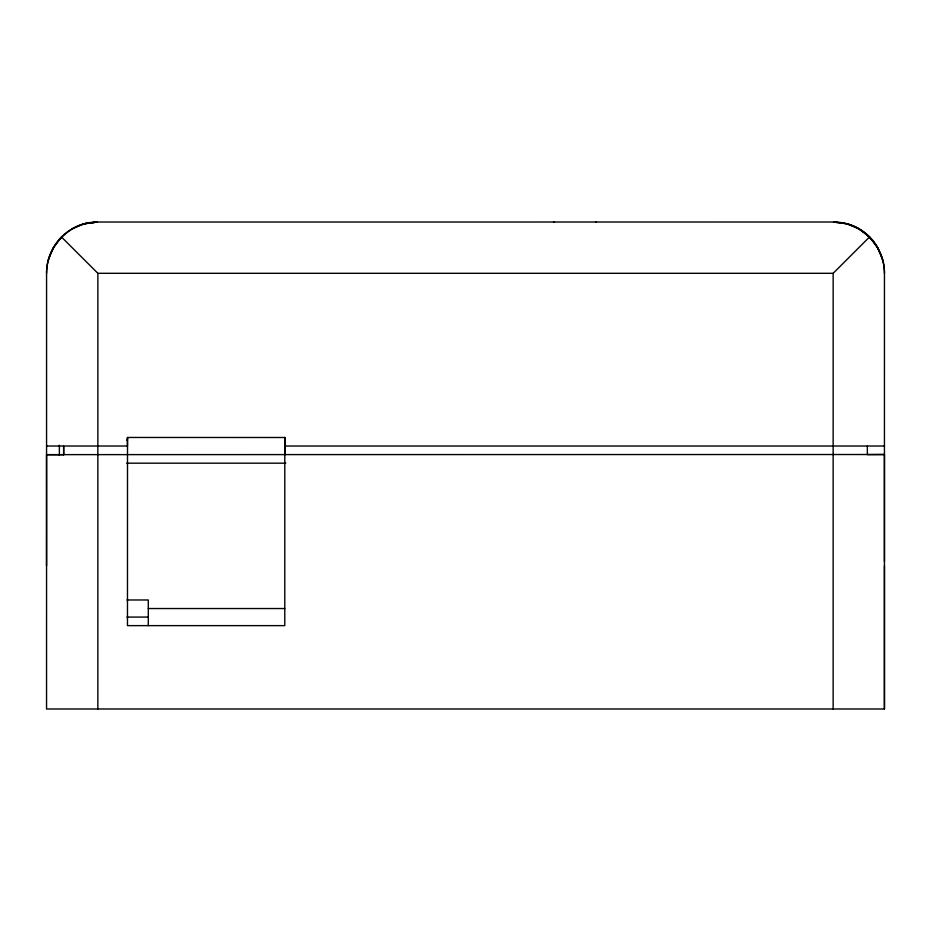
<?xml version="1.0" encoding="UTF-8"?>
<svg xmlns="http://www.w3.org/2000/svg" width="931" height="931" viewBox="0 0 931 931"><rect width="100%" height="100%" fill="white"/><g stroke="black" fill="none" stroke-linecap="round" stroke-linejoin="round"><path stroke-width="1.4" d="M884.438 561.509L884.45 273.307C884.659 246.005 861.012 221.799 833.594 222.009L97.429 222.032C70.023 221.787 46.387 246.04 46.573 273.307L46.55 708.991L884.438 708.991L884.45 454.514L46.55 454.631L46.55 565.78M97.848 446.089L97.848 708.991M127.512 437.535L127.466 625.632L284.781 625.632L284.793 437.5M833.14 708.991L833.152 273.307L869.554 236.963L877.63 247.658L882.716 260.028M127.058 440.444L127.663 437.675M48.307 260.028L53.381 247.658L61.469 237.033A50.728 50.728 0 0 1 84.267 223.731L97.429 222.009L84.267 223.743L72.001 228.886M84.267 223.743L97.429 222.02M884.45 454.514L867.355 454.607L867.343 445.949M46.597 454.747L63.692 454.7L63.645 446.089L63.645 454.852M46.573 273.307A51.659 51.659 0 0 1 61.469 236.998L97.871 273.307L833.152 273.307M284.793 454.642L284.793 437.5L127.454 437.465L127.454 446.019L46.573 446.019M884.45 446.019L284.77 446.019L284.77 437.465M126.674 463.184L285.782 463.184M126.919 599.983L148.297 599.983L148.297 625.632M148.297 608.537L284.758 608.537M126.919 617.078L148.297 617.078M869.554 236.986A50.67 50.67 0 0 0 846.756 223.743L833.594 222.032L846.756 223.754L859.022 228.886L869.554 237.033A51.671 51.671 0 0 1 884.462 273.307M884.438 565.722L884.438 708.991M97.871 273.307L97.871 446.019M59.375 445.193L59.375 455.364M846.756 223.743A50.646 50.646 0 0 1 877.619 247.599M554.306 222.032L553.573 222.032L554.306 222.032M596.317 222.02L595.596 222.02L596.317 222.02"/></g></svg>
